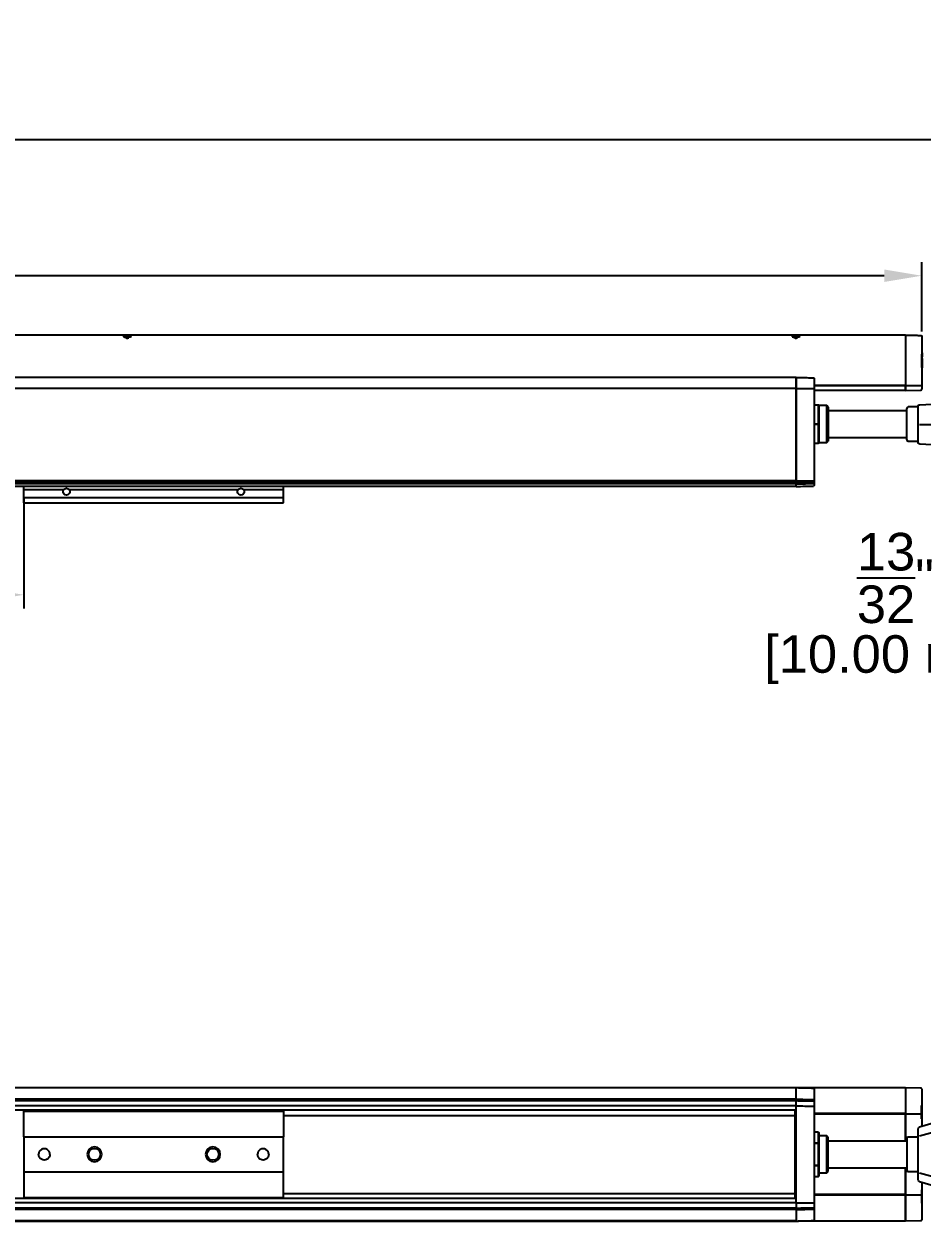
# Model space of a CAD drawing. Header units: inches. Extents: x -8.9 to 62.9, y -1.2 to 30.1.
# Drawn here: x 40.93 to 52.88, y 3.7 to 19.63 of the extents above; entities that cross this region are included whole.
import ezdxf

# ---------------------------------------------------------------- set-up
doc = ezdxf.new("R2010")
doc.units = ezdxf.units.IN
doc.header["$MEASUREMENT"] = 0
doc.layers.get('Defpoints').update_dxf_attribs({"color": 1})
doc.styles.get("Standard").update_dxf_attribs({"font": 'Arial.ttf'})
doc.dimstyles.new('.5 DIM', dxfattribs={"dimscale": 0, "dimtxt": 0.5, "dimasz": 0.5, "dimexe": 0.18, "dimexo": 0.0625, "dimgap": 0.09, "dimtad": 0, "dimtih": 1, "dimtoh": 1, "dimdec": 5, "dimzin": 0, "dimdsep": 46, "dimlunit": 4, "dimtxsty": 'Standard', "dimcen": 0.25, "dimadec": 0, "dimazin": 0, "dimtfac": 1, "dimtdec": 5, "dimtofl": 0, "dimtmove": 0, "dimatfit": 3, "dimfxl": 1, "dimtolj": 1, "dimtzin": 0, "dimarcsym": 0})

# ---------------------------------------------------------------- blocks, each defined once
blk = doc.blocks.new('*D9')
at = {"layer": 'Defpoints', "color": 0, "lineweight": -2, "transparency": 16777216}
for p, q in [((4.874, 15.535), (4.874, 16.458)), ((52.874, 15.535), (52.874, 16.458)), ((5.374, 16.278), (26.697, 16.278)), ((52.374, 16.278), (31.051, 16.278))]:
    blk.add_line(p, q, dxfattribs=at)
at = {"layer": 'Defpoints', "color": 0, "transparency": 16777216}
for p in [(52.874, 16.278), (4.874, 15.472), (52.874, 15.472)]:
    blk.add_point(p, dxfattribs=at)
for points in [[(5.374, 16.361), (5.374, 16.195), (4.874, 16.278)], [(52.374, 16.361), (52.374, 16.195), (52.874, 16.278)]]:
    blk.add_solid(points, dxfattribs=at)
at = {"layer": 'Defpoints', "color": 0, "transparency": 16777216, "char_height": 0.5, "attachment_point": 5}
for s, insert in [("\\A1;4'", (28.874, 16.618)), ('\\A1;[1219.20 mm]', (28.874, 15.87))]:
    blk.add_mtext(s, dxfattribs=dict(at, insert=insert))
blk = doc.blocks.new('*D10')
at = {"layer": 'Defpoints', "color": 0, "lineweight": -2, "transparency": 16777216}
for p, q in [((4.874, 15.507), (4.874, 18.264)), ((53.971, 15.507), (53.971, 18.264)), ((5.374, 18.084), (27.245, 18.084)), ((53.471, 18.084), (31.6, 18.084))]:
    blk.add_line(p, q, dxfattribs=at)
at = {"layer": 'Defpoints', "color": 0, "transparency": 16777216}
for p in [(53.971, 18.084), (4.874, 15.445), (53.971, 15.445)]:
    blk.add_point(p, dxfattribs=at)
for points in [[(5.374, 18.168), (5.374, 18.001), (4.874, 18.084)], [(53.471, 18.168), (53.471, 18.001), (53.971, 18.084)]]:
    blk.add_solid(points, dxfattribs=at)
at = {"layer": 'Defpoints', "color": 0, "transparency": 16777216, "char_height": 0.5, "attachment_point": 5}
for s, insert in [('\\A1;4\'-1{\\H1x;\\S3/32;}"', (29.422, 18.762)), ('\\A1;[1247.05 mm]', (29.422, 17.676))]:
    blk.add_mtext(s, dxfattribs=dict(at, insert=insert))
blk = doc.blocks.new('*D11')
at = {"layer": 'Defpoints', "color": 0, "lineweight": -2, "transparency": 16777216}
for p, q in [((4.874, 15.4), (4.874, 20.618)), ((54.402, 15.4), (54.402, 20.618)), ((5.374, 20.438), (27.461, 20.438)), ((53.902, 20.438), (31.815, 20.438))]:
    blk.add_line(p, q, dxfattribs=at)
at = {"layer": 'Defpoints', "color": 0, "transparency": 16777216}
for p in [(54.402, 20.438), (4.874, 15.338), (54.402, 15.338)]:
    blk.add_point(p, dxfattribs=at)
for points in [[(5.374, 20.521), (5.374, 20.354), (4.874, 20.438)], [(53.902, 20.521), (53.902, 20.354), (54.402, 20.438)]]:
    blk.add_solid(points, dxfattribs=at)
at = {"layer": 'Defpoints', "color": 0, "transparency": 16777216, "char_height": 0.5, "attachment_point": 5}
for s, insert in [('\\A1;4\'-1{\\H1x;\\S17/32;}"', (29.638, 21.112)), ('\\A1;[1258.00 mm]', (29.638, 20.029))]:
    blk.add_mtext(s, dxfattribs=dict(at, insert=insert))
blk = doc.blocks.new('*D16')
at = {"layer": 'Defpoints', "color": 0, "lineweight": -2, "transparency": 16777216}
for p, q in [((54.812, 14.996), (54.812, 15.496)), ((54.444, 14.496), (54.992, 14.496)), ((54.444, 14.103), (54.992, 14.103)), ((54.812, 13.603), (54.812, 13.103)), ((54.812, 11.578), (54.812, 13.103)), ((54.312, 11.578), (54.812, 11.578))]:
    blk.add_line(p, q, dxfattribs=at)
at = {"layer": 'Defpoints', "color": 0, "transparency": 16777216}
for p in [(54.382, 14.496), (54.382, 14.103), (54.812, 14.103)]:
    blk.add_point(p, dxfattribs=at)
for points in [[(54.728, 14.996), (54.895, 14.996), (54.812, 14.496)], [(54.728, 13.603), (54.895, 13.603), (54.812, 14.103)]]:
    blk.add_solid(points, dxfattribs=at)
at = {"layer": 'Defpoints', "color": 0, "transparency": 16777216, "char_height": 0.5, "attachment_point": 5}
for s, insert in [('\\A1;{\\H1x;\\S13/32;}"', (52.523, 12.256)), ('\\A1;[10.00 mm]', (52.523, 11.169))]:
    blk.add_mtext(s, dxfattribs=dict(at, insert=insert))
blk = doc.blocks.new('*D29')
at = {"layer": 'Defpoints', "color": 0, "lineweight": -2, "transparency": 16777216}
for p, q in [((16.821, 13.313), (16.821, 11.852)), ((40.927, 13.313), (40.927, 11.852)), ((17.321, 12.032), (26.891, 12.032)), ((40.427, 12.032), (30.857, 12.032))]:
    blk.add_line(p, q, dxfattribs=at)
at = {"layer": 'Defpoints', "color": 0, "transparency": 16777216}
for p in [(16.821, 13.375), (40.927, 13.375), (40.927, 12.032)]:
    blk.add_point(p, dxfattribs=at)
for points in [[(17.321, 12.116), (17.321, 11.949), (16.821, 12.032)], [(40.427, 12.116), (40.427, 11.949), (40.927, 12.032)]]:
    blk.add_solid(points, dxfattribs=at)
at = {"layer": 'Defpoints', "color": 0, "transparency": 16777216, "char_height": 0.5, "attachment_point": 5}
for s, insert in [('\\A1;2\'-0{\\H1x;\\S3/32;}"', (28.874, 12.714)), ('\\A1;[612.30 mm]', (28.874, 11.624))]:
    blk.add_mtext(s, dxfattribs=dict(at, insert=insert))

msp = doc.modelspace()

# ---------------------------------------------------------------- linework, layer by layer
for p, q in [((52.657573, 15.263295), (52.657573, 15.187586)), ((52.657573, 15.263295), (52.657573, 15.187586)), ((52.870171, 15.235169), (52.870171, 15.058003)), ((52.874108, 15.257801), (52.874108, 15.196886)), ((52.874108, 15.25122), (52.878045, 15.25122)), ((52.878045, 15.25122), (52.878045, 15.199678)), ((52.878045, 15.177796), (52.878045, 15.128141)), ((52.878045, 15.128141), (52.878045, 15.052097)), ((52.878045, 15.045688), (52.878045, 15.052097)), ((51.204817, 14.92475), (6.543399, 14.92475)), ((52.657573, 14.816425), (51.4409, 14.816425)), ((51.204817, 14.776382), (6.543399, 14.776382)), ((51.204817, 14.776382), (51.204817, 13.547677)), ((51.204817, 13.547567), (51.204817, 14.776305)), ((52.657573, 14.810867), (51.4409, 14.810867)), ((52.657573, 14.752104), (51.4409, 14.752104)), ((51.441037, 14.777637), (51.441037, 13.549509)), ((52.657573, 14.752104), (52.862503, 14.755682)), ((51.441037, 14.559955), (51.498332, 14.559955)), ((51.498332, 14.55484), (51.441037, 14.55484)), ((51.498332, 14.559955), (51.498332, 14.55484)), ((51.504238, 14.554049), (51.498332, 14.559955)), ((51.504238, 14.554049), (51.498332, 14.55484)), ((51.498332, 14.308179), (51.498332, 14.55484)), ((51.504238, 14.554049), (51.504238, 14.303065)), ((51.608797, 14.549325), (51.504238, 14.549325)), ((51.628482, 14.52964), (51.608797, 14.549325)), ((51.608797, 14.303065), (51.608797, 14.549325)), ((51.628482, 14.52964), (51.628482, 14.07649)), ((52.673321, 14.303065), (52.673321, 14.511726)), ((52.824895, 14.531411), (52.693006, 14.531411)), ((52.824895, 14.345293), (52.824895, 14.53618)), ((52.849147, 14.561736), (53.464659, 14.593993)), ((52.673306, 14.48023), (51.628522, 14.48023)), ((52.824895, 14.253455), (52.824895, 14.345293)), ((51.441037, 14.308179), (51.498332, 14.308179)), ((51.498332, 14.29795), (51.441037, 14.29795)), ((51.504238, 14.303065), (51.498332, 14.308179)), ((51.498332, 14.29795), (51.498332, 14.308179)), ((51.498332, 14.29795), (51.504238, 14.303065)), ((51.498332, 14.051289), (51.498332, 14.29795)), ((51.504238, 14.303065), (51.504238, 14.05208)), ((51.608797, 14.056805), (51.608797, 14.303065)), ((52.673321, 14.094403), (52.673321, 14.303065)), ((52.824895, 14.062568), (52.824895, 14.253455)), ((52.843142, 14.299374), (53.464659, 14.299374)), ((51.441037, 14.051289), (51.498332, 14.051289)), ((51.498332, 14.046175), (51.441037, 14.046175)), ((51.498332, 14.051289), (51.504238, 14.05208)), ((51.498332, 14.046175), (51.504238, 14.05208)), ((51.498332, 14.051289), (51.498332, 14.046175)), ((51.504238, 14.056805), (51.608797, 14.056805)), ((51.608797, 14.056805), (51.628482, 14.07649)), ((51.628522, 14.125899), (52.673306, 14.125899)), ((52.693006, 14.074718), (52.824895, 14.074718)), ((53.464659, 14.004754), (52.849147, 14.037012)), ((51.204817, 13.547677), (6.543399, 13.547677)), ((51.204817, 13.528135), (51.204817, 13.547567)), ((51.441037, 13.549509), (51.441037, 13.532547)), ((51.204817, 13.528384), (6.543399, 13.528384)), ((51.204817, 13.508227), (6.543399, 13.508227)), ((51.204817, 13.47443), (6.543399, 13.47443)), ((40.927258, 13.42809), (40.927258, 13.474429)), ((41.453895, 13.42809), (40.927258, 13.42809)), ((40.927258, 13.322533), (40.927258, 13.42809)), ((43.77673, 13.42809), (41.530541, 13.42809)), ((44.380013, 13.42809), (43.853376, 13.42809)), ((44.380013, 13.42809), (44.380013, 13.474429)), ((44.380013, 13.322533), (44.380013, 13.42809)), ((51.204817, 13.507583), (51.204817, 13.528135)), ((51.204817, 13.473642), (51.204817, 13.507583)), ((51.441037, 13.532547), (51.441037, 13.518923)), ((51.441037, 13.518923), (51.441037, 13.487498)), ((44.380013, 13.322532), (40.927258, 13.322532)), ((40.927258, 13.257642), (40.927258, 13.322532)), ((40.927258, 13.257642), (44.380013, 13.257642)), ((44.380013, 13.257642), (44.380013, 13.322532)), ((51.204817, 5.473354), (6.543399, 5.473354)), ((51.204817, 5.473187), (6.543399, 5.473187)), ((51.204817, 5.321267), (51.204817, 5.473971)), ((52.657573, 5.471938), (51.274415, 5.471938)), ((51.441037, 5.460174), (51.441037, 5.307546)), ((52.862503, 5.468361), (52.657573, 5.471938)), ((52.657573, 5.471938), (52.657573, 5.455927)), ((52.657573, 5.471938), (52.657573, 5.455927)), ((52.874108, 5.456552), (52.874108, 5.443669)), ((51.204817, 5.320488), (6.543399, 5.320488)), ((51.204817, 5.316229), (6.543399, 5.316229)), ((51.204817, 5.300426), (6.543399, 5.300426)), ((51.204817, 5.316977), (51.204817, 5.321267)), ((51.204817, 5.300879), (51.204817, 5.316977)), ((51.204817, 5.230209), (51.204817, 5.300879)), ((51.441037, 5.307546), (51.441037, 5.303825)), ((51.441037, 5.303825), (51.441037, 5.292915)), ((51.441037, 5.292915), (51.441037, 5.228261)), ((51.204817, 5.2301), (6.543399, 5.2301)), ((51.204817, 5.172411), (6.543399, 5.172411)), ((40.927258, 5.168334), (40.927258, 5.172412)), ((40.927258, 5.168334), (40.927258, 5.162569)), ((40.927258, 5.162569), (44.380013, 5.162569)), ((40.927258, 4.817937), (40.927258, 5.162569)), ((44.379994, 5.105526), (51.204817, 5.105526)), ((44.380013, 5.168334), (44.380013, 5.172412)), ((44.380013, 5.162569), (44.380013, 5.168334)), ((44.380013, 5.162569), (44.380013, 4.817937)), ((51.191037, 4.000391), (51.191037, 5.172392)), ((51.204817, 3.942574), (51.204817, 5.230209)), ((52.657573, 5.128772), (51.4409, 5.128772)), ((52.657573, 5.120898), (51.4409, 5.120898)), ((51.441037, 5.228261), (51.441037, 3.944523)), ((53.464659, 5.133203), (52.843142, 4.947011)), ((52.870171, 5.057195), (52.870171, 5.23436)), ((52.657573, 4.965713), (52.657573, 4.763547)), ((52.657573, 4.763547), (52.657573, 4.965713)), ((52.845246, 4.831541), (53.464659, 5.000871)), ((52.874108, 4.965713), (52.874108, 4.956277)), ((40.927258, 4.817937), (40.927258, 4.354847)), ((40.927258, 4.817937), (44.380013, 4.817937)), ((44.380013, 4.354847), (44.380013, 4.817937)), ((51.498332, 4.88007), (51.441037, 4.88007)), ((51.498332, 4.88007), (51.504238, 4.876203)), ((51.498332, 4.73766), (51.498332, 4.88007)), ((51.504238, 4.876203), (51.504238, 4.731298)), ((51.608797, 4.832652), (51.504238, 4.832652)), ((51.628482, 4.812967), (51.608797, 4.832652)), ((51.608797, 4.340132), (51.608797, 4.832652)), ((51.628482, 4.359817), (51.628482, 4.812967)), ((52.673321, 4.795053), (52.673321, 4.37773)), ((52.824895, 4.814738), (52.693006, 4.814738)), ((52.824895, 4.911609), (52.824895, 4.922497)), ((52.824895, 4.816165), (52.824895, 4.911609)), ((52.824895, 4.356618), (52.824895, 4.816165)), ((51.441037, 4.73766), (51.498332, 4.73766)), ((51.498332, 4.728802), (51.441037, 4.728802)), ((51.498332, 4.73766), (51.498332, 4.728802)), ((51.498332, 4.73766), (51.504238, 4.731298)), ((51.498332, 4.728802), (51.504238, 4.731298)), ((51.498332, 4.443982), (51.498332, 4.728802)), ((51.504238, 4.731298), (51.504238, 4.441486)), ((52.673306, 4.763557), (51.628522, 4.763557)), ((40.927258, 4.354847), (40.927258, 4.010215)), ((40.927258, 4.354847), (44.380013, 4.354847)), ((44.380013, 4.010215), (44.380013, 4.354847)), ((51.441037, 4.443982), (51.498332, 4.443982)), ((51.498332, 4.435124), (51.441037, 4.435124)), ((51.498332, 4.443982), (51.504238, 4.441486)), ((51.498332, 4.443982), (51.498332, 4.435124)), ((51.498332, 4.435124), (51.504238, 4.441486)), ((51.498332, 4.292714), (51.498332, 4.435124)), ((51.504238, 4.441486), (51.504238, 4.29658)), ((51.504238, 4.340132), (51.608797, 4.340132)), ((51.608797, 4.340132), (51.628482, 4.359817)), ((51.628522, 4.409226), (52.673306, 4.409226)), ((52.657573, 4.409237), (52.657573, 4.207071)), ((52.657573, 4.207071), (52.657573, 4.409237)), ((52.693006, 4.358045), (52.824895, 4.358045)), ((52.824895, 4.261174), (52.824895, 4.356618)), ((52.845246, 4.341243), (53.464659, 4.171913)), ((51.441037, 4.292714), (51.498332, 4.292714)), ((51.498332, 4.292714), (51.504238, 4.29658)), ((52.824895, 4.250287), (52.824895, 4.261174)), ((52.843142, 4.225773), (53.464659, 4.039581)), ((52.874108, 4.216506), (52.874108, 4.207071)), ((51.204817, 4.000372), (6.543399, 4.000372)), ((40.927258, 4.004449), (40.927258, 4.010215)), ((40.927258, 4.010215), (44.380013, 4.010215)), ((40.927258, 4.004449), (40.927258, 4.000372)), ((44.379994, 4.067257), (51.204817, 4.067257)), ((44.380013, 4.010215), (44.380013, 4.004449)), ((44.380013, 4.004449), (44.380013, 4.000372)), ((52.657573, 4.051886), (51.4409, 4.051886)), ((52.657573, 4.044012), (51.4409, 4.044012)), ((52.870171, 4.115589), (52.870171, 3.938424)), ((51.204817, 3.942683), (6.543399, 3.942683)), ((51.204817, 3.872358), (6.543399, 3.872358)), ((51.204817, 3.856554), (6.543399, 3.856554)), ((51.204817, 3.852296), (6.543399, 3.852296)), ((51.204817, 3.942574), (51.204817, 3.871905)), ((51.204817, 3.871905), (51.204817, 3.855806)), ((51.204817, 3.855806), (51.204817, 3.851516)), ((51.204817, 3.851516), (51.204817, 3.698813)), ((51.441037, 3.944523), (51.441037, 3.879868)), ((51.441037, 3.879868), (51.441037, 3.868958)), ((51.441037, 3.868958), (51.441037, 3.865238)), ((51.441037, 3.865238), (51.441037, 3.71261)), ((51.204817, 3.699596), (6.543399, 3.699596)), ((6.543399, 3.699429), (51.204817, 3.699429)), ((51.274415, 3.700846), (52.657573, 3.700846)), ((51.433369, 3.704632), (51.433369, 3.704771)), ((52.657573, 3.700846), (52.657573, 3.716857)), ((52.657573, 3.716857), (52.657573, 3.700846)), ((52.657573, 3.700846), (52.862503, 3.704423)), ((52.874108, 3.729115), (52.874108, 3.716232))]:
    msp.add_line(p, q)
at = {"extrusion": (0, 0, -1)}
for centre in [(-41.866234, 4.586392), (-43.441037, 4.586392)]:
    msp.add_circle(centre, 0.098425, dxfattribs=at)
for centre in [(41.866234, 4.586392), (43.441037, 4.586392)]:
    msp.add_circle(centre, 0.07874)
for centre, radius, start, end in [((52.862297, 14.767491), 0.011811, 271, 0), ((52.693006, 14.511726), 0.019685, 90, 180), ((52.693006, 14.094403), 0.019685, 180, 270), ((52.862297, 5.456552), 0.011811, 0, 89), ((52.693006, 4.795053), 0.019685, 90, 180), ((41.196943, 4.586397), 0.075551, 359.9963396, 180.0036604), ((44.110328, 4.586397), 0.075551, 359.9963396, 180.0036604), ((52.693006, 4.37773), 0.019685, 180, 270), ((52.862297, 3.716232), 0.011811, 271, 0)]:
    msp.add_arc(centre, radius, start, end)
for centre, radius, start, end in [((-52.850486, 14.53618), 0.025591, 0, 87), ((-52.850486, 14.062568), 0.025591, 273, 0), ((-41.492218, 13.403981), 0.045276, 147.8266047, 32.1733953), ((-43.815053, 13.403981), 0.045276, 147.8266047, 32.1733953), ((-41.196943, 4.586387), 0.075551, 179.9963396, 0.0036604), ((-44.110328, 4.586387), 0.075551, 179.9963396, 0.0036604)]:
    msp.add_arc(centre, radius, start, end, dxfattribs=at)
at = {"extrusion": (6.12303e-17, 6.12303e-17, -1)}
for centre, radius, start, end in [((-41.492218, 13.403981), 0.045276, 32.1733953, 147.8266047), ((-43.815053, 13.403981), 0.045276, 32.1733953, 147.8266047), ((-52.850486, 4.922497), 0.025591, 0, 72.894501), ((-52.850486, 4.250287), 0.025591, 287.3201405, 0)]:
    msp.add_arc(centre, radius, start, end, dxfattribs=at)
for centre, major_axis, ratio, start_param, end_param in [((51.433163, 5.460286), (-0.007874, 0), 0.99999942, 3.141506145, 4.690863852), ((51.433163, 5.460286), (-0.007874, 0), 0.99999942, 3.141506145, 4.690863852), ((51.433163, 5.460286), (-0.007874, 0), 0.99999942, 3.141506145, 4.690863852), ((51.433163, 3.712498), (0.007874, 0), 0.999999414, 4.742813354, 6.283271432)]:
    msp.add_ellipse(centre, major_axis=major_axis, ratio=ratio, start_param=start_param, end_param=end_param)
for points, degree in [([(52.657573, 15.487563), (33.332165, 15.487563)], 1), ([(42.246221, 15.483946), (42.24533, 15.483278), (42.244727, 15.482494), (42.244422, 15.481597)], 3), ([(42.244422, 15.481597), (42.247025, 15.480099), (42.250682, 15.478457), (42.255035, 15.476848)], 3), ([(42.253495, 15.466913), (42.254505, 15.46605), (42.255584, 15.465182), (42.25673, 15.464314)], 3), ([(42.25673, 15.464314), (42.264263, 15.462431), (42.272183, 15.460897), (42.280398, 15.460001)], 3), ([(42.258871, 15.472214), (42.258425, 15.472147), (42.258009, 15.47208), (42.257622, 15.472014)], 3), ([(42.305567, 15.45704), (42.299295, 15.457384), (42.293007, 15.457728), (42.286921, 15.458073)], 3), ([(42.330699, 15.463542), (42.338819, 15.465553), (42.346342, 15.468052), (42.35304, 15.470676)], 3), ([(42.355831, 15.474007), (42.353442, 15.476667), (42.351203, 15.478938), (42.348465, 15.480773)], 3), ([(42.35304, 15.470676), (42.354136, 15.471832), (42.355066, 15.472944), (42.355831, 15.474007)], 3), ([(51.143859, 15.483946), (51.142967, 15.483278), (51.142365, 15.482494), (51.14206, 15.481597)], 3), ([(51.14206, 15.481597), (51.144663, 15.480099), (51.148319, 15.478457), (51.152673, 15.476848)], 3), ([(51.151133, 15.466913), (51.152143, 15.46605), (51.153221, 15.465182), (51.154368, 15.464314)], 3), ([(51.154368, 15.464314), (51.161901, 15.462431), (51.16982, 15.460897), (51.178036, 15.460001)], 3), ([(51.156508, 15.472214), (51.156063, 15.472147), (51.155646, 15.47208), (51.15526, 15.472014)], 3), ([(51.203205, 15.45704), (51.196933, 15.457384), (51.190644, 15.457728), (51.184559, 15.458073)], 3), ([(51.228337, 15.463542), (51.236457, 15.465553), (51.24398, 15.468052), (51.250677, 15.470676)], 3), ([(51.253469, 15.474007), (51.25108, 15.476667), (51.248841, 15.478938), (51.246103, 15.480773)], 3), ([(51.250677, 15.470676), (51.251774, 15.471832), (51.252704, 15.472944), (51.253469, 15.474007)], 3), ([(52.657573, 15.487563), (52.862503, 15.483986)], 1), ([(51.204817, 13.547567), (51.281001, 13.547846), (51.357185, 13.548125), (51.433369, 13.548405)], 3), ([(51.204817, 13.473642), (51.281001, 13.475637), (51.357185, 13.477632), (51.433369, 13.479627)], 3), ([(51.433368, 5.467811), (51.204817, 5.47376)], 1), ([(51.433369, 5.468012), (51.433369, 5.468256), (51.433369, 5.468187), (51.433369, 5.467809)], 3), ([(51.204817, 5.321267), (51.281001, 5.319292), (51.357185, 5.317316), (51.433369, 5.315341)], 3), ([(51.204817, 5.230209), (51.281001, 5.229933), (51.357185, 5.229655), (51.433369, 5.229375)], 3), ([(52.645761, 5.129213), (52.645761, 5.127237), (52.645761, 5.125251), (52.645761, 5.123256)], 3), ([(52.645761, 4.051695), (52.645761, 4.048981), (52.645761, 4.046286), (52.645761, 4.043608)], 3), ([(51.204817, 3.942574), (51.281001, 3.94285), (51.357185, 3.943128), (51.433369, 3.943408)], 3), ([(51.204817, 3.851516), (51.281001, 3.853492), (51.357185, 3.855467), (51.433369, 3.857443)], 3), ([(51.204817, 3.699024), (51.433368, 3.704972)], 1)]:
    msp.add_open_spline(points, degree=degree)
for points, knots in [([(42.355322, 15.473066), (42.354652, 15.473179), (42.353877, 15.473293), (42.349514, 15.473862), (42.344334, 15.474315), (42.334838, 15.474999), (42.331329, 15.47523), (42.324003, 15.475681), (42.320156, 15.475907), (42.312079, 15.476368), (42.307989, 15.476592), (42.299738, 15.477044), (42.295526, 15.477276), (42.283301, 15.477959), (42.275428, 15.478415), (42.265268, 15.479093), (42.262093, 15.479321), (42.256477, 15.479778), (42.254026, 15.480004), (42.248631, 15.48059), (42.246328, 15.480952), (42.245135, 15.481312)], [0, 0, 0, 0, 0.041369241, 0.041369241, 0.206926424, 0.206926424, 0.289705016, 0.289705016, 0.372483607, 0.372483607, 0.455262199, 0.455262199, 0.538040791, 0.538040791, 0.703597974, 0.703597974, 0.786376566, 0.786376566, 0.869155157, 0.869155157, 1, 1, 1, 1]), ([(42.276762, 15.487255), (42.27051, 15.487103), (42.26491, 15.486837), (42.254683, 15.485796), (42.250243, 15.485036), (42.246221, 15.483946)], [0, 0, 0, 0, 0.5, 0.5, 1, 1, 1, 1]), ([(42.246221, 15.483946), (42.248209, 15.483535), (42.251679, 15.483115), (42.258643, 15.482498), (42.261298, 15.482289), (42.267017, 15.481874), (42.270098, 15.481668), (42.280018, 15.481047), (42.287294, 15.480632), (42.298607, 15.48001), (42.302366, 15.479806), (42.30986, 15.479391), (42.313633, 15.479181), (42.32449, 15.478563), (42.331331, 15.478143), (42.343015, 15.477323), (42.347959, 15.476902), (42.353307, 15.476286), (42.354783, 15.476077), (42.356984, 15.47566), (42.357717, 15.475455), (42.358097, 15.475244), (42.358107, 15.475238), (42.358116, 15.475232)], [0, 0, 0, 0, 0.14257203, 0.14257203, 0.213858045, 0.213858045, 0.285144059, 0.285144059, 0.427716089, 0.427716089, 0.499002104, 0.499002104, 0.570288119, 0.570288119, 0.712860148, 0.712860148, 0.855432178, 0.855432178, 0.926718193, 0.926718193, 0.998004208, 0.998004208, 1, 1, 1, 1]), ([(42.258871, 15.472214), (42.258005, 15.471393), (42.257137, 15.470539), (42.255356, 15.46877), (42.254442, 15.467854), (42.253495, 15.466913)], [0, 0, 0, 0, 0.499251566, 0.499251566, 1, 1, 1, 1]), ([(42.344908, 15.467589), (42.343091, 15.467904), (42.34062, 15.468218), (42.332215, 15.469086), (42.325147, 15.469638), (42.309458, 15.470748), (42.300773, 15.471306), (42.284368, 15.472413), (42.276601, 15.472967), (42.263959, 15.474073), (42.259137, 15.47463), (42.255803, 15.475327), (42.255256, 15.475471), (42.254854, 15.475614)], [0, 0, 0, 0, 0.117432392, 0.117432392, 0.324693345, 0.324693345, 0.531954299, 0.531954299, 0.739215253, 0.739215253, 0.946476207, 0.946476207, 1, 1, 1, 1]), ([(42.258871, 15.472214), (42.258014, 15.473019), (42.257263, 15.473811), (42.255978, 15.47536), (42.255443, 15.476123), (42.255035, 15.476848)], [0, 0, 0, 0, 0.5, 0.5, 1, 1, 1, 1]), ([(42.255914, 15.469895), (42.256261, 15.469813), (42.256656, 15.469731), (42.259377, 15.469223), (42.262924, 15.468793), (42.271865, 15.467943), (42.27734, 15.467513), (42.286246, 15.466874), (42.289389, 15.466656), (42.295712, 15.466229), (42.298908, 15.46602), (42.308598, 15.465376), (42.314984, 15.464953), (42.323826, 15.464306), (42.326593, 15.464093), (42.329962, 15.463817), (42.330724, 15.463753), (42.331469, 15.463689)], [0, 0, 0, 0, 0.039736357, 0.039736357, 0.246251499, 0.246251499, 0.452766642, 0.452766642, 0.556024213, 0.556024213, 0.659281784, 0.659281784, 0.865796927, 0.865796927, 0.969054498, 0.969054498, 1, 1, 1, 1]), ([(42.266032, 15.462266), (42.271524, 15.461883), (42.277803, 15.461499), (42.290135, 15.460788), (42.29594, 15.460473), (42.307553, 15.459835), (42.313109, 15.459528), (42.318523, 15.459217)], [0, 0, 0, 0, 0.377357339, 0.377357339, 0.694587281, 0.694587281, 1, 1, 1, 1]), ([(42.276762, 15.487255), (42.283748, 15.487503), (42.291932, 15.487521), (42.308305, 15.487529), (42.316524, 15.487522), (42.330939, 15.487118), (42.337128, 15.486684), (42.345684, 15.484663), (42.348094, 15.483045), (42.348465, 15.480773)], [0, 0, 0, 0, 0.25, 0.25, 0.5, 0.5, 0.75, 0.75, 1, 1, 1, 1]), ([(42.276762, 15.487255), (42.283699, 15.486718), (42.291802, 15.486174), (42.30813, 15.485094), (42.316302, 15.484555), (42.330642, 15.483473), (42.336852, 15.48293), (42.345561, 15.481851), (42.348083, 15.481311), (42.348465, 15.480773)], [0, 0, 0, 0, 0.25, 0.25, 0.5, 0.5, 0.75, 0.75, 1, 1, 1, 1]), ([(42.330699, 15.463542), (42.327399, 15.461911), (42.323636, 15.460386), (42.315553, 15.457999), (42.311129, 15.457117), (42.302147, 15.456348), (42.297507, 15.456458), (42.288604, 15.457627), (42.284312, 15.458678), (42.280398, 15.460001)], [0, 0, 0, 0, 0.25, 0.25, 0.5, 0.5, 0.75, 0.75, 1, 1, 1, 1]), ([(42.321074, 15.451447), (42.318544, 15.452538), (42.315956, 15.453566), (42.310389, 15.455055), (42.30732, 15.455435), (42.301317, 15.454791), (42.298585, 15.453916), (42.293389, 15.451931), (42.290909, 15.4508), (42.288444, 15.449625)], [0, 0, 0, 0, 0.25, 0.25, 0.5, 0.5, 0.75, 0.75, 1, 1, 1, 1]), ([(42.317209, 15.450515), (42.311597, 15.450911), (42.305638, 15.451302), (42.297855, 15.45182), (42.296006, 15.451943), (42.294172, 15.452066)], [0, 0, 0, 0, 0.762155589, 0.762155589, 1, 1, 1, 1]), ([(51.25296, 15.473066), (51.25229, 15.473179), (51.251515, 15.473293), (51.247152, 15.473862), (51.241972, 15.474315), (51.232476, 15.474999), (51.228967, 15.47523), (51.221641, 15.475681), (51.217794, 15.475907), (51.209717, 15.476368), (51.205627, 15.476592), (51.197376, 15.477044), (51.193164, 15.477276), (51.180938, 15.477959), (51.173066, 15.478415), (51.162906, 15.479093), (51.159731, 15.479321), (51.154115, 15.479778), (51.151664, 15.480004), (51.146269, 15.48059), (51.143966, 15.480952), (51.142773, 15.481312)], [0, 0, 0, 0, 0.041369241, 0.041369241, 0.206926424, 0.206926424, 0.289705016, 0.289705016, 0.372483607, 0.372483607, 0.455262199, 0.455262199, 0.538040791, 0.538040791, 0.703597974, 0.703597974, 0.786376565, 0.786376565, 0.869155157, 0.869155157, 1, 1, 1, 1]), ([(51.174399, 15.487255), (51.168148, 15.487103), (51.162548, 15.486837), (51.152321, 15.485796), (51.147881, 15.485036), (51.143859, 15.483946)], [0, 0, 0, 0, 0.5, 0.5, 1, 1, 1, 1]), ([(51.143859, 15.483946), (51.145847, 15.483535), (51.149316, 15.483115), (51.15628, 15.482498), (51.158936, 15.482289), (51.164655, 15.481874), (51.167735, 15.481668), (51.177656, 15.481047), (51.184931, 15.480632), (51.196244, 15.48001), (51.200003, 15.479806), (51.207497, 15.479391), (51.211271, 15.479181), (51.222127, 15.478563), (51.228969, 15.478143), (51.240653, 15.477323), (51.245597, 15.476902), (51.250945, 15.476286), (51.25242, 15.476077), (51.254622, 15.47566), (51.255355, 15.475455), (51.255734, 15.475244), (51.255744, 15.475238), (51.255754, 15.475232)], [0, 0, 0, 0, 0.14257203, 0.14257203, 0.213858045, 0.213858045, 0.285144059, 0.285144059, 0.427716089, 0.427716089, 0.499002104, 0.499002104, 0.570288119, 0.570288119, 0.712860148, 0.712860148, 0.855432178, 0.855432178, 0.926718193, 0.926718193, 0.998004208, 0.998004208, 1, 1, 1, 1]), ([(51.156508, 15.472214), (51.155643, 15.471393), (51.154774, 15.470539), (51.152993, 15.46877), (51.15208, 15.467854), (51.151133, 15.466913)], [0, 0, 0, 0, 0.499251566, 0.499251566, 1, 1, 1, 1]), ([(51.242546, 15.467589), (51.240729, 15.467904), (51.238258, 15.468218), (51.229852, 15.469086), (51.222785, 15.469638), (51.207096, 15.470748), (51.198411, 15.471306), (51.182006, 15.472413), (51.174239, 15.472967), (51.161597, 15.474073), (51.156774, 15.47463), (51.15344, 15.475327), (51.152894, 15.475471), (51.152492, 15.475614)], [0, 0, 0, 0, 0.117432392, 0.117432392, 0.324693346, 0.324693346, 0.531954299, 0.531954299, 0.739215253, 0.739215253, 0.946476207, 0.946476207, 1, 1, 1, 1]), ([(51.156508, 15.472214), (51.155652, 15.473019), (51.1549, 15.473811), (51.153616, 15.47536), (51.153081, 15.476123), (51.152673, 15.476848)], [0, 0, 0, 0, 0.5, 0.5, 1, 1, 1, 1]), ([(51.153551, 15.469895), (51.153899, 15.469813), (51.154294, 15.469731), (51.157014, 15.469223), (51.160562, 15.468793), (51.169503, 15.467943), (51.174977, 15.467513), (51.183883, 15.466874), (51.187027, 15.466656), (51.19335, 15.466229), (51.196546, 15.46602), (51.206236, 15.465376), (51.212622, 15.464953), (51.221464, 15.464306), (51.224231, 15.464093), (51.2276, 15.463817), (51.228362, 15.463753), (51.229107, 15.463689)], [0, 0, 0, 0, 0.039736358, 0.039736358, 0.2462515, 0.2462515, 0.452766643, 0.452766643, 0.556024214, 0.556024214, 0.659281785, 0.659281785, 0.865796927, 0.865796927, 0.969054498, 0.969054498, 1, 1, 1, 1]), ([(51.16367, 15.462266), (51.169162, 15.461883), (51.175441, 15.461499), (51.187773, 15.460788), (51.193577, 15.460473), (51.205191, 15.459835), (51.210747, 15.459528), (51.216161, 15.459217)], [0, 0, 0, 0, 0.377357339, 0.377357339, 0.694587281, 0.694587281, 1, 1, 1, 1]), ([(51.174399, 15.487255), (51.181385, 15.487503), (51.18957, 15.487521), (51.205943, 15.487529), (51.214162, 15.487522), (51.228577, 15.487118), (51.234766, 15.486684), (51.243322, 15.484663), (51.245732, 15.483045), (51.246103, 15.480773)], [0, 0, 0, 0, 0.25, 0.25, 0.5, 0.5, 0.75, 0.75, 1, 1, 1, 1]), ([(51.174399, 15.487255), (51.181336, 15.486718), (51.18944, 15.486174), (51.205768, 15.485094), (51.21394, 15.484555), (51.22828, 15.483473), (51.23449, 15.48293), (51.243199, 15.481851), (51.245721, 15.481311), (51.246103, 15.480773)], [0, 0, 0, 0, 0.25, 0.25, 0.5, 0.5, 0.75, 0.75, 1, 1, 1, 1]), ([(51.228337, 15.463542), (51.225037, 15.461911), (51.221274, 15.460386), (51.21319, 15.457999), (51.208767, 15.457117), (51.199785, 15.456348), (51.195144, 15.456458), (51.186242, 15.457627), (51.18195, 15.458678), (51.178036, 15.460001)], [0, 0, 0, 0, 0.25, 0.25, 0.5, 0.5, 0.75, 0.75, 1, 1, 1, 1]), ([(51.218712, 15.451447), (51.216182, 15.452538), (51.213594, 15.453566), (51.208026, 15.455055), (51.204958, 15.455435), (51.198954, 15.454791), (51.196223, 15.453916), (51.191026, 15.451931), (51.188547, 15.4508), (51.186081, 15.449625)], [0, 0, 0, 0, 0.25, 0.25, 0.5, 0.5, 0.75, 0.75, 1, 1, 1, 1]), ([(51.214847, 15.450515), (51.209235, 15.450911), (51.203275, 15.451302), (51.195493, 15.45182), (51.193643, 15.451943), (51.191809, 15.452066)], [0, 0, 0, 0, 0.762155584, 0.762155584, 1, 1, 1, 1]), ([(52.657573, 15.487563), (52.657573, 15.487563), (52.657573, 15.486301), (52.657573, 15.482547), (52.657573, 15.480983), (52.657573, 15.477192), (52.657573, 15.474954), (52.657573, 15.467219), (52.657573, 15.4608), (52.657573, 15.449046), (52.657573, 15.444763), (52.657573, 15.43564), (52.657573, 15.430774), (52.657573, 15.425566)], [0, 0, 0, 0, 0.25, 0.25, 0.375, 0.375, 0.5, 0.5, 0.75, 0.75, 0.875, 0.875, 1, 1, 1, 1]), ([(52.657573, 15.487563), (52.657573, 15.487563), (52.657573, 15.48632), (52.657573, 15.481234), (52.657573, 15.477452), (52.657573, 15.467282), (52.657573, 15.46077), (52.657573, 15.449105), (52.657573, 15.444895), (52.657573, 15.435746), (52.657573, 15.430801), (52.657573, 15.425566)], [0, 0, 0, 0, 0.25, 0.25, 0.5, 0.5, 0.75, 0.75, 0.875, 0.875, 1, 1, 1, 1]), ([(52.862503, 15.483986), (52.86556, 15.483932), (52.868578, 15.482636), (52.872864, 15.478274), (52.874108, 15.475234), (52.874108, 15.472177)], [0, 0, 0, 0, 0.5, 0.5, 1, 1, 1, 1]), ([(52.874108, 15.472176), (52.874108, 15.472177), (52.874108, 15.471084), (52.874108, 15.466662), (52.874108, 15.463289), (52.874108, 15.456546), (52.874108, 15.454015), (52.874108, 15.448313), (52.874108, 15.445112), (52.874108, 15.434716), (52.874108, 15.426719), (52.874108, 15.417313)], [0, 0, 0, 0, 0.25, 0.25, 0.5, 0.5, 0.625, 0.625, 0.75, 0.75, 1, 1, 1, 1]), ([(42.288444, 15.449625), (42.293771, 15.448527), (42.299475, 15.448078), (42.310557, 15.448747), (42.316048, 15.449857), (42.321074, 15.451447)], [0, 0, 0, 0, 0.5, 0.5, 1, 1, 1, 1]), ([(51.186081, 15.449625), (51.191409, 15.448527), (51.197113, 15.448078), (51.208195, 15.448747), (51.213686, 15.449857), (51.218712, 15.451447)], [0, 0, 0, 0, 0.5, 0.5, 1, 1, 1, 1]), ([(52.657573, 15.425566), (52.657573, 15.39985), (52.657573, 15.373502), (52.657573, 15.319446), (52.657573, 15.291756), (52.657573, 15.263295)], [0, 0, 0, 0, 0.5, 0.5, 1, 1, 1, 1]), ([(52.657573, 15.425566), (52.657573, 15.399845), (52.657573, 15.373486), (52.657573, 15.319423), (52.657573, 15.291772), (52.657573, 15.263295)], [0, 0, 0, 0, 0.5, 0.5, 1, 1, 1, 1]), ([(52.874108, 15.417313), (52.874108, 15.391975), (52.874108, 15.366095), (52.874108, 15.313053), (52.874108, 15.285899), (52.874108, 15.257801)], [0, 0, 0, 0, 0.5, 0.5, 1, 1, 1, 1]), ([(52.657573, 15.187586), (52.657573, 15.179252), (52.657573, 15.170726), (52.657573, 15.153708), (52.657573, 15.145187), (52.657573, 15.119679), (52.657573, 15.102745), (52.657573, 15.052387), (52.657573, 15.019351), (52.657573, 14.955305), (52.657573, 14.924268), (52.657573, 14.88015), (52.657573, 14.865852), (52.657573, 14.845428), (52.657573, 14.838784), (52.657573, 14.829112), (52.657573, 14.825936), (52.657573, 14.820152), (52.657573, 14.817543), (52.657573, 14.814944)], [0, 0, 0, 0, 0.062788753, 0.062788753, 0.125577505, 0.125577505, 0.251155011, 0.251155011, 0.502310022, 0.502310022, 0.753465032, 0.753465032, 0.879042538, 0.879042538, 0.94183129, 0.94183129, 0.973225667, 0.973225667, 1, 1, 1, 1]), ([(52.657573, 15.187586), (52.657573, 15.179336), (52.657573, 15.170897), (52.657573, 15.154052), (52.657573, 15.145616), (52.657573, 15.120363), (52.657573, 15.103597), (52.657573, 15.053722), (52.657573, 15.020995), (52.657573, 14.957483), (52.657573, 14.926591), (52.657573, 14.868211), (52.657573, 14.84068), (52.657573, 14.816425)], [0, 0, 0, 0, 0.0625, 0.0625, 0.125, 0.125, 0.25, 0.25, 0.5, 0.5, 0.75, 0.75, 1, 1, 1, 1]), ([(52.874108, 15.196886), (52.874108, 15.188671), (52.874108, 15.180276), (52.874108, 15.163504), (52.874108, 15.155108), (52.874108, 15.129966), (52.874108, 15.113273), (52.874108, 15.063605), (52.874108, 15.031053), (52.874108, 14.967787), (52.874108, 14.937083), (52.874108, 14.89349), (52.874108, 14.879353), (52.874108, 14.859108), (52.874108, 14.852516), (52.874108, 14.839707), (52.874108, 14.833526), (52.874108, 14.827494)], [0, 0, 0, 0, 0.0625, 0.0625, 0.125, 0.125, 0.25, 0.25, 0.5, 0.5, 0.75, 0.75, 0.875, 0.875, 0.9375, 0.9375, 1, 1, 1, 1]), ([(51.204817, 14.925633), (51.233193, 14.924799), (51.261569, 14.923965), (51.315127, 14.92239), (51.340309, 14.921649), (51.388117, 14.920242), (51.410743, 14.919576), (51.433369, 14.91891)], [0, 0, 0, 0, 0.372466574, 0.372466574, 0.703008203, 0.703008203, 1, 1, 1, 1]), ([(51.204817, 14.841472), (51.204817, 14.851038), (51.204817, 14.86016), (51.204817, 14.876946), (51.204817, 14.884612), (51.204817, 14.905533), (51.204817, 14.91657), (51.204817, 14.925633)], [0, 0, 0, 0, 0.25, 0.25, 0.5, 0.5, 1, 1, 1, 1]), ([(51.204817, 14.92475), (51.204817, 14.915711), (51.204817, 14.904624), (51.204817, 14.883738), (51.204817, 14.876099), (51.204817, 14.859422), (51.204817, 14.850346), (51.204817, 14.840816)], [0, 0, 0, 0, 0.5, 0.5, 0.75, 0.75, 1, 1, 1, 1]), ([(51.204817, 14.776305), (51.204817, 14.782882), (51.204817, 14.789365), (51.204817, 14.798944), (51.204817, 14.802088), (51.204817, 14.808117), (51.204817, 14.811025), (51.204817, 14.816649), (51.204817, 14.819369), (51.204817, 14.824476), (51.204817, 14.826885), (51.204817, 14.833741), (51.204817, 14.837823), (51.204817, 14.841472)], [0, 0, 0, 0, 0.25, 0.25, 0.375, 0.375, 0.5, 0.5, 0.625, 0.625, 0.75, 0.75, 1, 1, 1, 1]), ([(51.204817, 14.840816), (51.204817, 14.837211), (51.204817, 14.833218), (51.204817, 14.824185), (51.204817, 14.81906), (51.204817, 14.807969), (51.204817, 14.801877), (51.204817, 14.789307), (51.204817, 14.782904), (51.204817, 14.776382)], [0, 0, 0, 0, 0.25, 0.25, 0.5, 0.5, 0.75, 0.75, 1, 1, 1, 1]), ([(51.433369, 14.91891), (51.435593, 14.918845), (51.437656, 14.917674), (51.440352, 14.91432), (51.441037, 14.912165), (51.441037, 14.910052)], [0, 0, 0, 0, 0.5, 0.5, 1, 1, 1, 1]), ([(51.441037, 14.910052), (51.441037, 14.901236), (51.441037, 14.890538), (51.441037, 14.87061), (51.441037, 14.863339), (51.441037, 14.847487), (51.441037, 14.838913), (51.441037, 14.829943)], [0, 0, 0, 0, 0.5, 0.5, 0.75, 0.75, 1, 1, 1, 1]), ([(51.441037, 14.829943), (51.441037, 14.826999), (51.441037, 14.823763), (51.441037, 14.816482), (51.441037, 14.812369), (51.441037, 14.803427), (51.441037, 14.798499), (51.441037, 14.788256), (51.441037, 14.782971), (51.441037, 14.777637)], [0, 0, 0, 0, 0.25, 0.25, 0.5, 0.5, 0.75, 0.75, 1, 1, 1, 1]), ([(52.657573, 14.814965), (52.685984, 14.815369), (52.714396, 14.815773), (52.764691, 14.816488), (52.786574, 14.816799), (52.826473, 14.817366), (52.844488, 14.817622), (52.862503, 14.817878)], [0, 0, 0, 0, 0.415919712, 0.415919712, 0.736274066, 0.736274066, 1, 1, 1, 1]), ([(52.657573, 14.814944), (52.657573, 14.814501), (52.657573, 14.814059), (52.657573, 14.805279), (52.657573, 14.797419), (52.657573, 14.782972), (52.657573, 14.776423), (52.657573, 14.765183), (52.657573, 14.760533), (52.657573, 14.753981), (52.657573, 14.752105), (52.657573, 14.752104)], [0, 0, 0, 0, 0.013101127, 0.013101127, 0.259825845, 0.259825845, 0.506550563, 0.506550563, 0.753275282, 0.753275282, 1, 1, 1, 1]), ([(52.862503, 14.817878), (52.865589, 14.817922), (52.868585, 14.818983), (52.872859, 14.822526), (52.874108, 14.825012), (52.874108, 14.827494)], [0, 0, 0, 0, 0.5, 0.5, 1, 1, 1, 1]), ([(52.874108, 14.827494), (52.874108, 14.811494), (52.874108, 14.796962), (52.874108, 14.780459), (52.874108, 14.775879), (52.874108, 14.769413), (52.874108, 14.767491), (52.874108, 14.767491)], [0, 0, 0, 0, 0.5, 0.5, 0.75, 0.75, 1, 1, 1, 1]), ([(51.204817, 14.776305), (51.243784, 14.776405), (51.282752, 14.776504), (51.358936, 14.776698), (51.396153, 14.776792), (51.433369, 14.776886)], [0, 0, 0, 0, 0.511494086, 0.511494086, 1, 1, 1, 1]), ([(51.433369, 14.776886), (51.435414, 14.776891), (51.437392, 14.776975), (51.440214, 14.777253), (51.441037, 14.777447), (51.441037, 14.777637)], [0, 0, 0, 0, 0.5, 0.5, 1, 1, 1, 1]), ([(52.657573, 14.752104), (52.657573, 14.752105), (52.657573, 14.75387), (52.657573, 14.760096), (52.657573, 14.76454), (52.657573, 14.775263), (52.657573, 14.781549), (52.657573, 14.795336), (52.657573, 14.802861), (52.657573, 14.810867)], [0, 0, 0, 0, 0.25, 0.25, 0.5, 0.5, 0.75, 0.75, 1, 1, 1, 1]), ([(51.433369, 13.548405), (51.435414, 13.548412), (51.437392, 13.548535), (51.440214, 13.548941), (51.441037, 13.549226), (51.441037, 13.549509)], [0, 0, 0, 0, 0.5, 0.5, 1, 1, 1, 1]), ([(51.204817, 13.528135), (51.233402, 13.528371), (51.261988, 13.528608), (51.338172, 13.529238), (51.385771, 13.529633), (51.433369, 13.53003)], [0, 0, 0, 0, 0.375219095, 0.375219095, 1, 1, 1, 1]), ([(51.204817, 13.507583), (51.233402, 13.508196), (51.261988, 13.508808), (51.338172, 13.51044), (51.385771, 13.51146), (51.433369, 13.51248)], [0, 0, 0, 0, 0.375219345, 0.375219345, 1, 1, 1, 1]), ([(51.433369, 13.53003), (51.435415, 13.530047), (51.437394, 13.530325), (51.440214, 13.531248), (51.441037, 13.531898), (51.441037, 13.532547)], [0, 0, 0, 0, 0.5, 0.5, 1, 1, 1, 1]), ([(51.433369, 13.51248), (51.435415, 13.512524), (51.437393, 13.51324), (51.440215, 13.515611), (51.441037, 13.517269), (51.441037, 13.518923)], [0, 0, 0, 0, 0.5, 0.5, 1, 1, 1, 1]), ([(51.441037, 13.487498), (51.441037, 13.485492), (51.440222, 13.483466), (51.437409, 13.480566), (51.435424, 13.479681), (51.433369, 13.479627)], [0, 0, 0, 0, 0.5, 0.5, 1, 1, 1, 1]), ([(51.204817, 5.473971), (51.243784, 5.472955), (51.282752, 5.471939), (51.358936, 5.469953), (51.396153, 5.468983), (51.433369, 5.468012)], [0, 0, 0, 0, 0.511494086, 0.511494086, 1, 1, 1, 1]), ([(51.433369, 5.468012), (51.435414, 5.467959), (51.437392, 5.467087), (51.440214, 5.464204), (51.441037, 5.462182), (51.441037, 5.460174)], [0, 0, 0, 0, 0.5, 0.5, 1, 1, 1, 1]), ([(52.657573, 5.455927), (52.657573, 5.449603), (52.657573, 5.443539), (52.657573, 5.431366), (52.657573, 5.425296), (52.657573, 5.407011), (52.657573, 5.394723), (52.657573, 5.357278), (52.657573, 5.331536), (52.657573, 5.277797), (52.657573, 5.249838), (52.657573, 5.205207), (52.657573, 5.189865), (52.657573, 5.166126), (52.657573, 5.158085), (52.657573, 5.145796), (52.657573, 5.141661), (52.657573, 5.133924), (52.657573, 5.130322), (52.657573, 5.126711)], [0, 0, 0, 0, 0.062788753, 0.062788753, 0.125577505, 0.125577505, 0.251155011, 0.251155011, 0.502310022, 0.502310022, 0.753465032, 0.753465032, 0.879042538, 0.879042538, 0.94183129, 0.94183129, 0.973225667, 0.973225667, 1, 1, 1, 1]), ([(52.657573, 5.455927), (52.657573, 5.449667), (52.657573, 5.443663), (52.657573, 5.431611), (52.657573, 5.425603), (52.657573, 5.407504), (52.657573, 5.395345), (52.657573, 5.358293), (52.657573, 5.332835), (52.657573, 5.279701), (52.657573, 5.251979), (52.657573, 5.19332), (52.657573, 5.162508), (52.657573, 5.128772)], [0, 0, 0, 0, 0.0625, 0.0625, 0.125, 0.125, 0.25, 0.25, 0.5, 0.5, 0.75, 0.75, 1, 1, 1, 1]), ([(52.874108, 5.443669), (52.874108, 5.437436), (52.874108, 5.431452), (52.874108, 5.419457), (52.874108, 5.413474), (52.874108, 5.39546), (52.874108, 5.383358), (52.874108, 5.346482), (52.874108, 5.321177), (52.874108, 5.268272), (52.874108, 5.240737), (52.874108, 5.196895), (52.874108, 5.181835), (52.874108, 5.158487), (52.874108, 5.150575), (52.874108, 5.13444), (52.874108, 5.126187), (52.874108, 5.11781)], [0, 0, 0, 0, 0.0625, 0.0625, 0.125, 0.125, 0.25, 0.25, 0.5, 0.5, 0.75, 0.75, 0.875, 0.875, 0.9375, 0.9375, 1, 1, 1, 1]), ([(51.204817, 5.316977), (51.233402, 5.316266), (51.261988, 5.315555), (51.338172, 5.31366), (51.385771, 5.312477), (51.433369, 5.311294)], [0, 0, 0, 0, 0.375219095, 0.375219095, 1, 1, 1, 1]), ([(51.204817, 5.300879), (51.233402, 5.300448), (51.261988, 5.300018), (51.338172, 5.29887), (51.385771, 5.298154), (51.433369, 5.297437)], [0, 0, 0, 0, 0.375219345, 0.375219345, 1, 1, 1, 1]), ([(51.433369, 5.315341), (51.435414, 5.315288), (51.437392, 5.314421), (51.440214, 5.311553), (51.441037, 5.309544), (51.441037, 5.307546)], [0, 0, 0, 0, 0.5, 0.5, 1, 1, 1, 1]), ([(51.433369, 5.311294), (51.435415, 5.311243), (51.437394, 5.310411), (51.440214, 5.307663), (51.441037, 5.305736), (51.441037, 5.303825)], [0, 0, 0, 0, 0.5, 0.5, 1, 1, 1, 1]), ([(51.433369, 5.297437), (51.435415, 5.297407), (51.437393, 5.296903), (51.440215, 5.295239), (51.441037, 5.294075), (51.441037, 5.292915)], [0, 0, 0, 0, 0.5, 0.5, 1, 1, 1, 1]), ([(51.441037, 5.228261), (51.441037, 5.228547), (51.440222, 5.228835), (51.437409, 5.229244), (51.435424, 5.229368), (51.433369, 5.229375)], [0, 0, 0, 0, 0.5, 0.5, 1, 1, 1, 1]), ([(52.657573, 5.126741), (52.685984, 5.126453), (52.714396, 5.126165), (52.764691, 5.125656), (52.786574, 5.125434), (52.826473, 5.12503), (52.844488, 5.124847), (52.862503, 5.124665)], [0, 0, 0, 0, 0.415919712, 0.415919712, 0.736274066, 0.736274066, 1, 1, 1, 1]), ([(52.657573, 5.126711), (52.657573, 5.126084), (52.657573, 5.125456), (52.657573, 5.113017), (52.657573, 5.100898), (52.657573, 5.07584), (52.657573, 5.062971), (52.657573, 5.036333), (52.657573, 5.02265), (52.657573, 4.994549), (52.657573, 4.980083), (52.657573, 4.965713)], [0, 0, 0, 0, 0.013101127, 0.013101127, 0.259825845, 0.259825845, 0.506550563, 0.506550563, 0.753275282, 0.753275282, 1, 1, 1, 1]), ([(52.657573, 4.965713), (52.657573, 4.97983), (52.657573, 4.99371), (52.657573, 5.021107), (52.657573, 5.0345), (52.657573, 5.060483), (52.657573, 5.073095), (52.657573, 5.097499), (52.657573, 5.109337), (52.657573, 5.120898)], [0, 0, 0, 0, 0.25, 0.25, 0.5, 0.5, 0.75, 0.75, 1, 1, 1, 1]), ([(52.862503, 5.124665), (52.865589, 5.124633), (52.868585, 5.123877), (52.872859, 5.121352), (52.874108, 5.119579), (52.874108, 5.11781)], [0, 0, 0, 0, 0.5, 0.5, 1, 1, 1, 1]), ([(52.874108, 5.11781), (52.874108, 5.095139), (52.874108, 5.071431), (52.874108, 5.033237), (52.874108, 5.020158), (52.874108, 4.993458), (52.874108, 4.979674), (52.874108, 4.965713)], [0, 0, 0, 0, 0.5, 0.5, 0.75, 0.75, 1, 1, 1, 1]), ([(52.657573, 4.207071), (52.657573, 4.192549), (52.657573, 4.178279), (52.657573, 4.157165), (52.657573, 4.150184), (52.657573, 4.136478), (52.657573, 4.129728), (52.657573, 4.109745), (52.657573, 4.09684), (52.657573, 4.071875), (52.657573, 4.059771), (52.657573, 4.047323), (52.657573, 4.046691), (52.657573, 4.04606)], [0, 0, 0, 0, 0.246703368, 0.246703368, 0.370055052, 0.370055052, 0.493406735, 0.493406735, 0.740110103, 0.740110103, 0.986813471, 0.986813471, 1, 1, 1, 1]), ([(52.657573, 4.051886), (52.657573, 4.075047), (52.657573, 4.099469), (52.657573, 4.13848), (52.657573, 4.151896), (52.657573, 4.17907), (52.657573, 4.192903), (52.657573, 4.207071)], [0, 0, 0, 0, 0.5, 0.5, 0.75, 0.75, 1, 1, 1, 1]), ([(52.874108, 4.207071), (52.874108, 4.19304), (52.874108, 4.17943), (52.874108, 4.152788), (52.874108, 4.13972), (52.874108, 4.101429), (52.874108, 4.077686), (52.874108, 4.054974)], [0, 0, 0, 0, 0.25, 0.25, 0.5, 0.5, 1, 1, 1, 1]), ([(52.657573, 4.046043), (52.685038, 4.046322), (52.712504, 4.0466), (52.762326, 4.047104), (52.784682, 4.047331), (52.825527, 4.047745), (52.844015, 4.047932), (52.862503, 4.048119)], [0, 0, 0, 0, 0.402071108, 0.402071108, 0.729349765, 0.729349765, 1, 1, 1, 1]), ([(52.657573, 4.04606), (52.657573, 4.042448), (52.657573, 4.038844), (52.657573, 4.031096), (52.657573, 4.026954), (52.657573, 4.014639), (52.657573, 4.006577), (52.657573, 3.982769), (52.657573, 3.967434), (52.657573, 3.922871), (52.657573, 3.894931), (52.657573, 3.84121), (52.657573, 3.815466), (52.657573, 3.778033), (52.657573, 3.765751), (52.657573, 3.747474), (52.657573, 3.741406), (52.657573, 3.729238), (52.657573, 3.723176), (52.657573, 3.716857)], [0, 0, 0, 0, 0.026749337, 0.026749337, 0.058144519, 0.058144519, 0.120934885, 0.120934885, 0.246515615, 0.246515615, 0.497677077, 0.497677077, 0.748838538, 0.748838538, 0.874419269, 0.874419269, 0.937209635, 0.937209635, 1, 1, 1, 1]), ([(52.657573, 3.716857), (52.657573, 3.723116), (52.657573, 3.729121), (52.657573, 3.741173), (52.657573, 3.747181), (52.657573, 3.76528), (52.657573, 3.777439), (52.657573, 3.81449), (52.657573, 3.839948), (52.657573, 3.893083), (52.657573, 3.920805), (52.657573, 3.979464), (52.657573, 4.010275), (52.657573, 4.044012)], [0, 0, 0, 0, 0.0625, 0.0625, 0.125, 0.125, 0.25, 0.25, 0.5, 0.5, 0.75, 0.75, 1, 1, 1, 1]), ([(52.874108, 4.054974), (52.874108, 4.053205), (52.872859, 4.051432), (52.868585, 4.048907), (52.865589, 4.04815), (52.862503, 4.048119)], [0, 0, 0, 0, 0.5, 0.5, 1, 1, 1, 1]), ([(52.874108, 4.054974), (52.874108, 4.046597), (52.874108, 4.038344), (52.874108, 4.022209), (52.874108, 4.014297), (52.874108, 3.990951), (52.874108, 3.975891), (52.874108, 3.932047), (52.874108, 3.904513), (52.874108, 3.851608), (52.874108, 3.826302), (52.874108, 3.789426), (52.874108, 3.777324), (52.874108, 3.75931), (52.874108, 3.753326), (52.874108, 3.741332), (52.874108, 3.735347), (52.874108, 3.729115)], [0, 0, 0, 0, 0.0625, 0.0625, 0.125, 0.125, 0.25, 0.25, 0.5, 0.5, 0.75, 0.75, 0.875, 0.875, 0.9375, 0.9375, 1, 1, 1, 1]), ([(51.204817, 3.871905), (51.233402, 3.872335), (51.261988, 3.872766), (51.338172, 3.873913), (51.385771, 3.87463), (51.433369, 3.875346)], [0, 0, 0, 0, 0.375219345, 0.375219345, 1, 1, 1, 1]), ([(51.204817, 3.855806), (51.233402, 3.856517), (51.261988, 3.857228), (51.338172, 3.859123), (51.385771, 3.860307), (51.433369, 3.86149)], [0, 0, 0, 0, 0.375219095, 0.375219095, 1, 1, 1, 1]), ([(51.441037, 3.944523), (51.441037, 3.944236), (51.440222, 3.943949), (51.437409, 3.94354), (51.435424, 3.943416), (51.433369, 3.943408)], [0, 0, 0, 0, 0.5, 0.5, 1, 1, 1, 1]), ([(51.441037, 3.879868), (51.441037, 3.878709), (51.440215, 3.877545), (51.437393, 3.87588), (51.435415, 3.875377), (51.433369, 3.875346)], [0, 0, 0, 0, 0.5, 0.5, 1, 1, 1, 1]), ([(51.441037, 3.868958), (51.441037, 3.867047), (51.440214, 3.865121), (51.437394, 3.862372), (51.435415, 3.861541), (51.433369, 3.86149)], [0, 0, 0, 0, 0.5, 0.5, 1, 1, 1, 1]), ([(51.441037, 3.865238), (51.441037, 3.863239), (51.440214, 3.861231), (51.437392, 3.858363), (51.435414, 3.857496), (51.433369, 3.857443)], [0, 0, 0, 0, 0.5, 0.5, 1, 1, 1, 1]), ([(51.204817, 3.698813), (51.243749, 3.699827), (51.282682, 3.700842), (51.358866, 3.702829), (51.396118, 3.7038), (51.433369, 3.704771)], [0, 0, 0, 0, 0.511032634, 0.511032634, 1, 1, 1, 1]), ([(51.441037, 3.71261), (51.441037, 3.710601), (51.440214, 3.70858), (51.437392, 3.705696), (51.435414, 3.704825), (51.433369, 3.704771)], [0, 0, 0, 0, 0.5, 0.5, 1, 1, 1, 1])]:
    msp.add_open_spline(points, degree=3, knots=knots)

# ---------------------------------------------------------------- dimensions: what is measured, and where the dimension line sits
at = {"layer": 'Defpoints'}
for base, p1, p2, picture, middle in [((54.401667, 20.437524), (4.874108, 15.337557), (54.401667, 15.337557), '*D11', (29.637887, 20.437524)), ((53.970705, 18.084388), (4.874108, 15.444745), (53.970705, 15.444745), '*D10', (29.422406, 18.084388))]:
    dim = msp.add_linear_dim(base=base, p1=p1, p2=p2, dimstyle='.5 DIM', override={"dimscale": 1, "dimpost": '\\X'}, dxfattribs=at)
    dim.commit()
    dim.dimension.update_dxf_attribs({"geometry": picture, "text_midpoint": middle, "dimtype": 160})
for base, p1, p2, angle, override, picture, middle, dimtype in [((52.874108, 16.27786), (4.874108, 15.472177), (52.874108, 15.472176), 359.9999998, {"dimscale": 1, "dimpost": '\\X'}, '*D9', (28.874108, 16.27786), 161), ((54.811501, 14.102524), (54.381982, 14.496224), (54.381982, 14.102524), 90, {"dimscale": 1, "dimpost": '\\X', "dimtmove": 1}, '*D16', (54.626167, 11.577703), 160)]:
    dim = msp.add_linear_dim(base=base, p1=p1, p2=p2, angle=angle, dimstyle='.5 DIM', override=override, dxfattribs=at)
    dim.commit()
    dim.dimension.update_dxf_attribs({"geometry": picture, "text_midpoint": middle, "dimtype": dimtype})
dim = msp.add_linear_dim(base=(40.927258, 12.032167), p1=(16.820958, 13.375312), p2=(40.927258, 13.375312), dimstyle='.5 DIM', override={"dimscale": 1, "dimpost": '\\X'}, dxfattribs=at)
dim.commit()
dim.dimension.update_dxf_attribs({"geometry": '*D29', "text_midpoint": (28.874108, 12.032167)})

doc.saveas('drawing.dxf')
